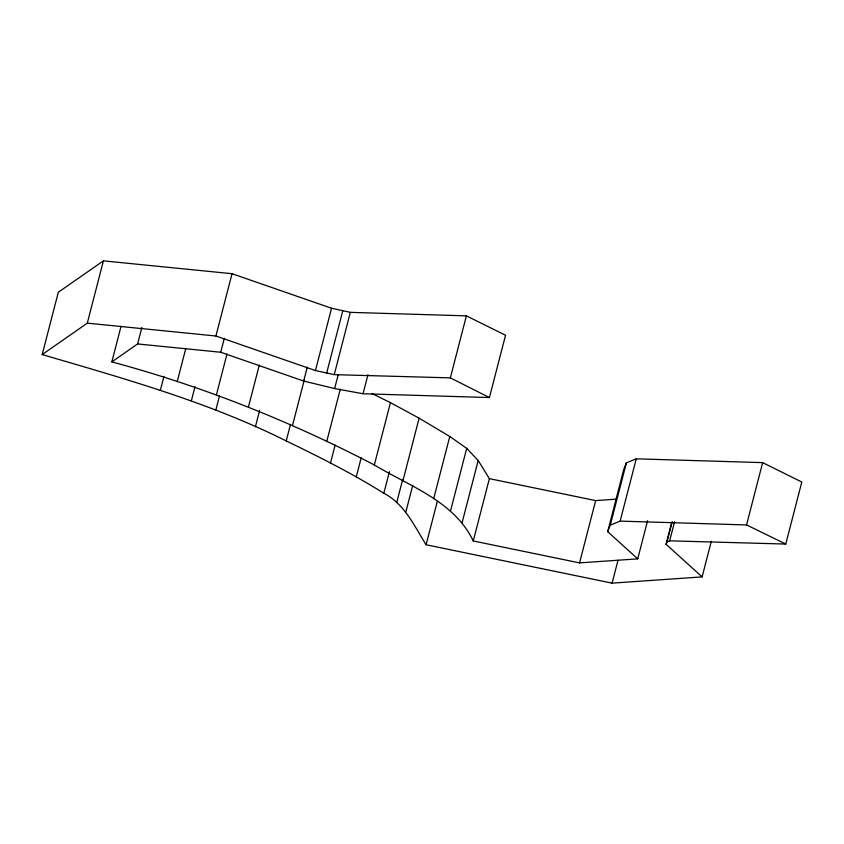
<?xml version="1.0" encoding="UTF-8"?>
<svg xmlns="http://www.w3.org/2000/svg" width="844" height="844" viewBox="0 0 844 844"><rect width="100%" height="100%" fill="white"/><g stroke="black" fill="none" stroke-linecap="round" stroke-linejoin="round"><path stroke-width="1.27" d="M711.323 541.289L702.113 576.895L612.09 583.151L426.093 544.76C414.246 525.928 404.624 504.005 383.841 493.265C352.539 473.579 319.465 457.026 286.221 440.927C208.668 402.198 125.039 378.882 42.2 354.564L58.31 292.267L103.411 260.849L232.037 273.709L331.555 308.25L350.344 312.354L466.384 315.856L505.545 335.247L489.425 397.556L363.036 393.747L334.635 388.567L303.682 381.045L220.727 352.254L137.604 343.941L111.841 361.897C202.887 386.383 290.747 421.42 374.335 464.96C409.656 486.26 454.304 501.241 473.262 540.962L579.554 562.895L637.726 558.855L647.591 520.706M42.2 354.564L87.301 323.147L103.411 260.849M111.841 361.897L121.051 326.29M137.604 343.941L141.887 327.409M160.339 390.329L163.958 376.34M177.198 381.678L185.754 348.614M191.409 400.605L195.027 386.615M87.301 323.147L215.916 336.007L232.037 273.709M220.727 352.254L224.335 338.265M216.465 394.665L226.994 353.984M215.842 410.026L219.451 396.047M248.442 407.008L259.298 365.051M255.394 426.842L259.667 410.311M286.221 440.927L290.494 424.405M303.682 381.045L307.3 367.056M292.446 425.703L304.283 379.927M489.425 397.556L450.348 377.869L334.235 374.652L315.445 370.558L331.555 308.25M326.607 373.27L342.727 310.961M334.235 374.652L350.344 312.354M334.635 388.567L338.254 374.588M326.776 441.401L340.259 389.263M330.531 462.881L335.131 445.083M363.036 393.747L367.973 374.673M356.273 476.818L361.211 457.743M374.335 464.96L390.445 402.651L371.887 393.462M383.841 493.265L389.432 471.648M396.775 502.349L402.693 479.455M402.999 480.479L419.12 418.181L390.445 402.651M405.858 511.96L412.758 485.258M450.348 377.869L466.384 315.856M433.668 498.772L449.778 436.475L419.12 418.181M426.093 544.76L437.276 501.536M450.591 510.662L466.7 448.354L449.778 436.475M462.069 522.816L478.189 460.507L466.7 448.354M473.262 540.962L489.383 478.653L478.189 460.507M579.554 562.895L595.664 500.597L616.352 499.152M637.726 558.855L607.669 531.646L623.779 469.348L626.396 462.839L636.26 458.819L762.649 462.628L801.8 482.029L785.764 544.053L669.64 540.835L667.003 541.911L666.053 544.264L702.113 576.895M607.669 531.646L610.286 525.137L626.396 462.839M610.286 525.137L620.14 521.117L636.26 458.819M612.09 583.151L618.008 560.268M666.053 544.264L671.645 522.647M667.003 541.911L672.257 521.571M669.64 540.835L674.578 521.761M620.14 521.117L746.539 524.936L762.649 462.628M489.383 478.653L595.664 500.597M215.916 336.007L315.445 370.558M746.539 524.936L785.764 544.053"/></g></svg>
